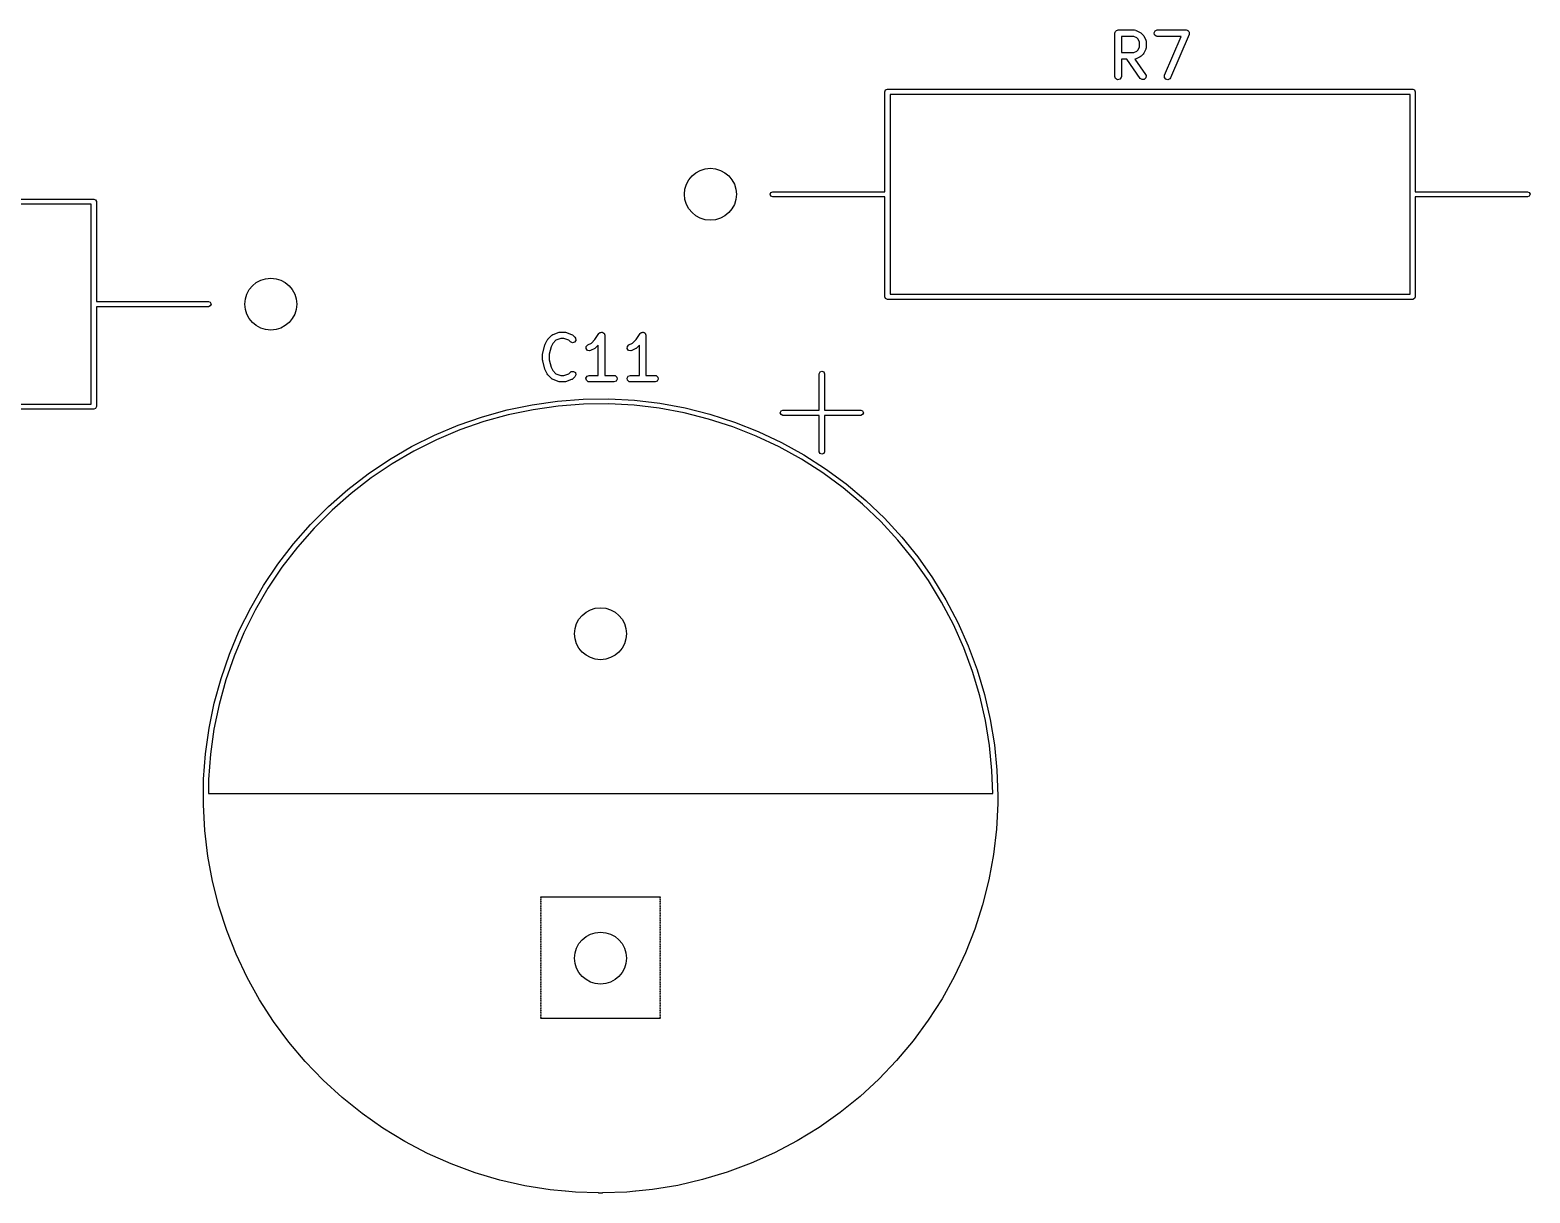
# Model space of a CAD drawing. Extents: x 37 to 259, y -144 to -45.
# Drawn here: x 197.64 to 232.3, y -143.74 to -116.85 of the extents above; entities that cross this region are included whole.
import ezdxf

# ---------------------------------------------------------------- set-up
doc = ezdxf.new("R2010")
doc.units = 0
doc.layers.add('BLACK', color=7, linetype='CONTINUOUS')

msp = doc.modelspace()

# ---------------------------------------------------------------- linework, layer by layer
at = {"layer": 'BLACK', "linetype": 'CONTINUOUS'}
for p, q in [((222.707, -116.927), (222.709, -116.918)), ((222.707, -117.927), (222.707, -116.927)), ((222.708, -116.914), (222.71, -116.911)), ((222.709, -116.918), (222.708, -116.914)), ((222.71, -116.911), (222.711, -116.902)), ((222.711, -116.902), (222.724, -116.887)), ((222.724, -116.887), (222.734, -116.87)), ((222.734, -116.87), (222.74, -116.868)), ((222.74, -116.868), (222.744, -116.862)), ((222.744, -116.862), (222.764, -116.859)), ((222.764, -116.859), (222.782, -116.852)), ((222.782, -116.852), (223.163, -116.852)), ((222.857, -117.002), (222.857, -117.376)), ((223.145, -117.002), (222.857, -117.002)), ((223.214, -117.037), (223.145, -117.002)), ((223.163, -116.852), (223.189, -116.857)), ((223.189, -116.857), (223.192, -116.86)), ((223.192, -116.86), (223.196, -116.86)), ((223.196, -116.86), (223.292, -116.908)), ((223.244, -117.067), (223.214, -117.037)), ((223.278, -117.136), (223.244, -117.067)), ((223.278, -117.243), (223.278, -117.136)), ((223.292, -116.908), (223.31, -116.921)), ((223.31, -116.921), (223.311, -116.922)), ((223.311, -116.922), (223.359, -116.97)), ((223.359, -116.97), (223.372, -116.988)), ((223.372, -116.988), (223.373, -116.989)), ((223.373, -116.989), (223.42, -117.084)), ((223.42, -117.084), (223.428, -117.109)), ((223.428, -117.109), (223.427, -117.114)), ((223.427, -117.114), (223.428, -117.118)), ((223.428, -117.118), (223.428, -117.261)), ((223.613, -116.914), (223.638, -116.87)), ((223.622, -116.965), (223.613, -116.914)), ((223.661, -116.998), (223.622, -116.965)), ((223.638, -116.87), (223.687, -116.852)), ((223.687, -117.002), (223.661, -116.998)), ((223.687, -116.852), (224.353, -116.852)), ((224.24, -117.002), (223.687, -117.002)), ((223.856, -117.898), (224.24, -117.002)), ((224.422, -116.957), (223.994, -117.957)), ((224.353, -116.852), (224.379, -116.857)), ((224.379, -116.857), (224.386, -116.863)), ((224.386, -116.863), (224.394, -116.865)), ((224.394, -116.865), (224.405, -116.879)), ((224.405, -116.879), (224.418, -116.89)), ((224.418, -116.89), (224.42, -116.899)), ((224.42, -116.899), (224.425, -116.906)), ((224.423, -116.948), (224.422, -116.957)), ((224.427, -116.94), (224.423, -116.948)), ((224.425, -116.906), (224.424, -116.923)), ((224.424, -116.923), (224.427, -116.94)), ((222.857, -117.376), (223.145, -117.376)), ((223.145, -117.376), (223.214, -117.342)), ((223.292, -117.471), (223.196, -117.518)), ((223.214, -117.342), (223.244, -117.312)), ((223.244, -117.312), (223.278, -117.243)), ((223.293, -117.469), (223.292, -117.471)), ((223.311, -117.457), (223.293, -117.469)), ((223.359, -117.409), (223.311, -117.457)), ((223.373, -117.389), (223.359, -117.408)), ((223.359, -117.408), (223.359, -117.409)), ((223.42, -117.294), (223.373, -117.389)), ((223.421, -117.29), (223.42, -117.294)), ((223.424, -117.286), (223.421, -117.29)), ((223.428, -117.261), (223.424, -117.286)), ((222.981, -117.526), (222.857, -117.526)), ((222.857, -117.526), (222.857, -117.927)), ((223.292, -117.97), (222.981, -117.526)), ((223.167, -117.525), (223.164, -117.526)), ((223.164, -117.526), (223.415, -117.884)), ((223.171, -117.526), (223.167, -117.525)), ((223.196, -117.518), (223.171, -117.526)), ((222.724, -117.976), (222.707, -117.927)), ((222.769, -118.001), (222.724, -117.976)), ((222.819, -117.992), (222.769, -118.001)), ((222.852, -117.953), (222.819, -117.992)), ((222.857, -117.927), (222.852, -117.953)), ((223.334, -118), (223.292, -117.97)), ((223.385, -117.995), (223.334, -118)), ((223.421, -117.959), (223.385, -117.995)), ((223.415, -117.884), (223.426, -117.908)), ((223.426, -117.908), (223.421, -117.959)), ((223.853, -117.949), (223.856, -117.898)), ((223.884, -117.99), (223.853, -117.949)), ((223.934, -118.002), (223.884, -117.99)), ((223.979, -117.979), (223.934, -118.002)), ((223.994, -117.957), (223.979, -117.979)), ((217.39, -118.28), (217.408, -118.238)), ((217.39, -120.59), (217.39, -118.28)), ((217.408, -118.238), (217.45, -118.22)), ((217.45, -118.22), (229.59, -118.22)), ((217.51, -118.34), (217.51, -122.96)), ((229.53, -118.34), (217.51, -118.34)), ((229.53, -122.96), (229.53, -118.34)), ((229.59, -118.22), (229.632, -118.238)), ((229.632, -118.238), (229.65, -118.28)), ((229.65, -118.28), (229.65, -120.59)), ((214.74, -120.65), (214.758, -120.608)), ((214.758, -120.608), (214.8, -120.59)), ((214.8, -120.59), (217.39, -120.59)), ((229.65, -120.59), (232.24, -120.59)), ((232.24, -120.59), (232.282, -120.608)), ((232.282, -120.608), (232.3, -120.65)), ((186.97, -120.76), (199.11, -120.76)), ((199.05, -120.88), (187.03, -120.88)), ((199.05, -125.5), (199.05, -120.88)), ((199.11, -120.76), (199.152, -120.778)), ((199.152, -120.778), (199.17, -120.82)), ((199.17, -120.82), (199.17, -123.13)), ((214.758, -120.692), (214.74, -120.65)), ((214.8, -120.71), (214.758, -120.692)), ((217.39, -120.71), (214.8, -120.71)), ((217.39, -123.02), (217.39, -120.71)), ((232.24, -120.71), (229.65, -120.71)), ((229.65, -120.71), (229.65, -123.02)), ((232.282, -120.692), (232.24, -120.71)), ((232.3, -120.65), (232.282, -120.692)), ((217.408, -123.062), (217.39, -123.02)), ((217.51, -122.96), (229.53, -122.96)), ((229.65, -123.02), (229.632, -123.062)), ((199.17, -123.13), (201.76, -123.13)), ((201.76, -123.25), (199.17, -123.25)), ((199.17, -123.25), (199.17, -125.56)), ((201.76, -123.13), (201.802, -123.148)), ((201.802, -123.232), (201.76, -123.25)), ((201.802, -123.148), (201.82, -123.19)), ((201.82, -123.19), (201.802, -123.232)), ((217.45, -123.08), (217.408, -123.062)), ((229.59, -123.08), (217.45, -123.08)), ((229.632, -123.062), (229.59, -123.08)), ((209.539, -124.117), (209.586, -124.022)), ((209.586, -124.022), (209.6, -124.004)), ((209.6, -124.002), (209.696, -123.907)), ((209.6, -124.004), (209.6, -124.002)), ((209.696, -123.907), (209.717, -123.892)), ((209.789, -124.026), (209.715, -124.1)), ((209.717, -123.892), (209.721, -123.892)), ((209.721, -123.892), (209.725, -123.889)), ((209.725, -123.889), (209.868, -123.841)), ((209.904, -123.987), (209.789, -124.026)), ((209.868, -123.841), (209.89, -123.838)), ((209.89, -123.838), (209.891, -123.837)), ((209.891, -123.837), (209.987, -123.837)), ((209.974, -123.987), (209.904, -123.987)), ((210.089, -124.026), (209.974, -123.987)), ((209.987, -123.837), (210.009, -123.841)), ((210.009, -123.841), (210.01, -123.841)), ((210.01, -123.841), (210.153, -123.889)), ((210.124, -124.061), (210.089, -124.026)), ((210.171, -124.082), (210.124, -124.061)), ((210.153, -123.889), (210.176, -123.901)), ((210.22, -124.069), (210.171, -124.082)), ((210.176, -123.901), (210.178, -123.905)), ((210.178, -123.905), (210.183, -123.907)), ((210.183, -123.907), (210.23, -123.955)), ((210.25, -124.027), (210.22, -124.069)), ((210.23, -123.955), (210.245, -123.976)), ((210.245, -123.976), (210.25, -124.027)), ((210.525, -124.131), (210.609, -124.089)), ((210.609, -124.089), (210.69, -124.007)), ((210.69, -124.007), (210.781, -123.871)), ((210.781, -123.871), (210.799, -123.852)), ((210.799, -123.852), (210.804, -123.851)), ((210.804, -123.851), (210.806, -123.847)), ((210.806, -123.847), (210.828, -123.844)), ((210.828, -123.844), (210.849, -123.838)), ((210.849, -123.838), (210.853, -123.839)), ((210.853, -123.839), (210.857, -123.839)), ((210.857, -123.839), (210.876, -123.849)), ((210.876, -123.849), (210.896, -123.858)), ((210.896, -123.858), (210.898, -123.862)), ((210.898, -123.862), (210.901, -123.864)), ((210.901, -123.864), (210.909, -123.885)), ((210.909, -123.885), (210.918, -123.904)), ((210.918, -123.904), (210.917, -123.908)), ((210.917, -123.908), (210.919, -123.912)), ((210.919, -123.912), (210.919, -124.837)), ((211.477, -124.131), (211.561, -124.089)), ((211.561, -124.089), (211.643, -124.007)), ((211.643, -124.007), (211.734, -123.871)), ((211.734, -123.871), (211.752, -123.852)), ((211.752, -123.852), (211.756, -123.851)), ((211.756, -123.851), (211.759, -123.847)), ((211.759, -123.847), (211.78, -123.844)), ((211.78, -123.844), (211.801, -123.838)), ((211.801, -123.838), (211.805, -123.839)), ((211.805, -123.839), (211.809, -123.839)), ((211.809, -123.839), (211.828, -123.849)), ((211.828, -123.849), (211.848, -123.858)), ((211.848, -123.858), (211.85, -123.862)), ((211.85, -123.862), (211.854, -123.864)), ((211.854, -123.864), (211.861, -123.885)), ((211.861, -123.885), (211.871, -123.904)), ((211.871, -123.904), (211.87, -123.908)), ((211.87, -123.908), (211.871, -123.912)), ((211.871, -123.912), (211.871, -124.837)), ((209.483, -124.341), (209.486, -124.326)), ((209.483, -124.484), (209.483, -124.341)), ((209.485, -124.323), (209.533, -124.132)), ((209.486, -124.326), (209.485, -124.323)), ((209.533, -124.132), (209.538, -124.12)), ((209.538, -124.12), (209.539, -124.117)), ((209.676, -124.177), (209.633, -124.35)), ((209.633, -124.35), (209.633, -124.475)), ((209.715, -124.1), (209.676, -124.177)), ((210.486, -124.219), (210.489, -124.168)), ((210.517, -124.261), (210.486, -124.219)), ((210.489, -124.168), (210.525, -124.131)), ((210.567, -124.273), (210.517, -124.261)), ((210.592, -124.265), (210.567, -124.273)), ((210.687, -124.218), (210.592, -124.265)), ((210.688, -124.216), (210.687, -124.218)), ((210.706, -124.204), (210.688, -124.216)), ((210.769, -124.141), (210.706, -124.204)), ((210.769, -124.837), (210.769, -124.141)), ((211.439, -124.219), (211.442, -124.168)), ((211.469, -124.261), (211.439, -124.219)), ((211.442, -124.168), (211.477, -124.131)), ((211.519, -124.273), (211.469, -124.261)), ((211.544, -124.265), (211.519, -124.273)), ((211.639, -124.218), (211.544, -124.265)), ((211.64, -124.216), (211.639, -124.218)), ((211.659, -124.204), (211.64, -124.216)), ((211.721, -124.141), (211.659, -124.204)), ((211.721, -124.837), (211.721, -124.141)), ((209.484, -124.487), (209.483, -124.484)), ((209.485, -124.502), (209.484, -124.487)), ((209.533, -124.692), (209.485, -124.502)), ((209.535, -124.695), (209.533, -124.692)), ((209.539, -124.708), (209.535, -124.695)), ((209.586, -124.803), (209.539, -124.708)), ((209.633, -124.475), (209.676, -124.648)), ((209.676, -124.648), (209.715, -124.725)), ((209.715, -124.725), (209.789, -124.799)), ((210.089, -124.799), (210.124, -124.764)), ((210.124, -124.764), (210.145, -124.749)), ((210.145, -124.749), (210.197, -124.745)), ((210.197, -124.745), (210.239, -124.774)), ((210.239, -124.774), (210.252, -124.824)), ((215.875, -124.801), (215.893, -124.758)), ((215.893, -124.758), (215.935, -124.741)), ((215.935, -124.741), (215.977, -124.758)), ((215.977, -124.758), (215.995, -124.801)), ((209.587, -124.804), (209.586, -124.803)), ((209.6, -124.823), (209.587, -124.804)), ((209.696, -124.918), (209.6, -124.823)), ((209.7, -124.92), (209.696, -124.918)), ((209.702, -124.924), (209.7, -124.92)), ((209.725, -124.936), (209.702, -124.924)), ((209.868, -124.984), (209.725, -124.936)), ((209.789, -124.799), (209.904, -124.837)), ((209.869, -124.983), (209.868, -124.984)), ((209.891, -124.987), (209.869, -124.983)), ((209.987, -124.987), (209.891, -124.987)), ((209.904, -124.837), (209.974, -124.837)), ((209.974, -124.837), (210.089, -124.799)), ((209.988, -124.987), (209.987, -124.987)), ((210.01, -124.984), (209.988, -124.987)), ((210.153, -124.936), (210.01, -124.984)), ((210.157, -124.933), (210.153, -124.936)), ((210.161, -124.933), (210.157, -124.933)), ((210.183, -124.918), (210.161, -124.933)), ((210.23, -124.87), (210.183, -124.918)), ((210.252, -124.824), (210.23, -124.87)), ((210.484, -124.899), (210.51, -124.855)), ((210.493, -124.95), (210.484, -124.899)), ((210.532, -124.983), (210.493, -124.95)), ((210.51, -124.855), (210.558, -124.837)), ((210.558, -124.987), (210.532, -124.983)), ((210.558, -124.837), (210.769, -124.837)), ((211.13, -124.987), (210.558, -124.987)), ((210.919, -124.837), (211.13, -124.837)), ((211.13, -124.837), (211.155, -124.842)), ((211.178, -124.97), (211.13, -124.987)), ((211.155, -124.842), (211.194, -124.875)), ((211.203, -124.925), (211.178, -124.97)), ((211.194, -124.875), (211.203, -124.925)), ((211.437, -124.899), (211.462, -124.855)), ((211.446, -124.95), (211.437, -124.899)), ((211.485, -124.983), (211.446, -124.95)), ((211.462, -124.855), (211.51, -124.837)), ((211.51, -124.987), (211.485, -124.983)), ((211.51, -124.837), (211.721, -124.837)), ((212.082, -124.987), (211.51, -124.987)), ((211.871, -124.837), (212.082, -124.837)), ((212.082, -124.837), (212.108, -124.842)), ((212.13, -124.97), (212.082, -124.987)), ((212.108, -124.842), (212.147, -124.875)), ((212.156, -124.925), (212.13, -124.97)), ((212.147, -124.875), (212.156, -124.925)), ((215.875, -125.641), (215.875, -124.801)), ((215.995, -124.801), (215.995, -125.641)), ((209.242, -125.517), (209.829, -125.434)), ((209.829, -125.434), (210.42, -125.389)), ((210.42, -125.389), (211.012, -125.382)), ((211.012, -125.382), (211.604, -125.414)), ((211.604, -125.414), (212.193, -125.483)), ((212.193, -125.483), (212.776, -125.591)), ((199.11, -125.62), (186.97, -125.62)), ((187.03, -125.5), (199.05, -125.5)), ((199.152, -125.602), (199.11, -125.62)), ((199.17, -125.56), (199.152, -125.602)), ((207.53, -125.99), (208.09, -125.795)), ((208.09, -125.795), (208.661, -125.637)), ((208.688, -125.749), (208.124, -125.905)), ((208.661, -125.637), (209.242, -125.517)), ((209.261, -125.63), (208.688, -125.749)), ((209.841, -125.548), (209.261, -125.63)), ((210.425, -125.504), (209.841, -125.548)), ((211.01, -125.497), (210.425, -125.504)), ((211.594, -125.528), (211.01, -125.497)), ((212.176, -125.597), (211.594, -125.528)), ((212.751, -125.703), (212.176, -125.597)), ((213.319, -125.846), (212.751, -125.703)), ((212.776, -125.591), (213.35, -125.736)), ((213.35, -125.736), (213.915, -125.917)), ((214.975, -125.701), (214.993, -125.658)), ((214.993, -125.743), (214.975, -125.701)), ((214.993, -125.658), (215.035, -125.641)), ((215.035, -125.761), (214.993, -125.743)), ((215.035, -125.641), (215.875, -125.641)), ((215.875, -125.761), (215.035, -125.761)), ((215.875, -126.601), (215.875, -125.761)), ((215.995, -125.641), (216.835, -125.641)), ((216.835, -125.761), (215.995, -125.761)), ((215.995, -125.761), (215.995, -126.601)), ((216.835, -125.641), (216.877, -125.658)), ((216.877, -125.743), (216.835, -125.761)), ((216.877, -125.658), (216.895, -125.701)), ((216.895, -125.701), (216.877, -125.743)), ((206.984, -126.22), (207.53, -125.99)), ((207.571, -126.097), (207.032, -126.325)), ((208.124, -125.905), (207.571, -126.097)), ((213.876, -126.026), (213.319, -125.846)), ((214.42, -126.241), (213.876, -126.026)), ((213.915, -125.917), (214.466, -126.135)), ((214.466, -126.135), (215.002, -126.388)), ((205.942, -126.783), (206.454, -126.485)), ((206.454, -126.485), (206.984, -126.22)), ((207.032, -126.325), (206.509, -126.586)), ((214.949, -126.49), (214.42, -126.241)), ((215.462, -126.774), (214.949, -126.49)), ((215.002, -126.388), (215.521, -126.675)), ((205.45, -127.114), (205.942, -126.783)), ((206.509, -126.586), (206.003, -126.881)), ((215.954, -127.089), (215.462, -126.774)), ((215.521, -126.675), (216.02, -126.995)), ((215.893, -126.643), (215.875, -126.601)), ((215.935, -126.661), (215.893, -126.643)), ((215.977, -126.643), (215.935, -126.661)), ((215.995, -126.601), (215.977, -126.643)), ((204.981, -127.476), (205.45, -127.114)), ((205.517, -127.208), (205.054, -127.565)), ((206.003, -126.881), (205.517, -127.208)), ((216.426, -127.436), (215.954, -127.089)), ((216.02, -126.995), (216.497, -127.346)), ((204.536, -127.868), (204.981, -127.476)), ((205.054, -127.565), (204.615, -127.952)), ((216.874, -127.813), (216.426, -127.436)), ((216.497, -127.346), (216.951, -127.727)), ((204.117, -128.288), (204.536, -127.868)), ((217.297, -128.218), (216.874, -127.813)), ((216.951, -127.727), (217.379, -128.137)), ((204.615, -127.952), (204.201, -128.366)), ((217.692, -128.649), (217.297, -128.218)), ((217.379, -128.137), (217.78, -128.574)), ((203.726, -128.733), (204.117, -128.288)), ((204.201, -128.366), (203.815, -128.806)), ((217.78, -128.574), (218.151, -129.035)), ((203.365, -129.203), (203.726, -128.733)), ((203.815, -128.806), (203.459, -129.27)), ((218.06, -129.105), (217.692, -128.649)), ((203.035, -129.695), (203.365, -129.203)), ((203.459, -129.27), (203.133, -129.756)), ((218.396, -129.583), (218.06, -129.105)), ((218.151, -129.035), (218.493, -129.52)), ((218.702, -130.082), (218.396, -129.583)), ((218.493, -129.52), (218.802, -130.026)), ((202.737, -130.208), (203.035, -129.695)), ((203.133, -129.756), (202.839, -130.262)), ((202.473, -130.739), (202.737, -130.208)), ((202.839, -130.262), (202.578, -130.786)), ((218.974, -130.6), (218.702, -130.082)), ((218.802, -130.026), (219.078, -130.55)), ((219.213, -131.135), (218.974, -130.6)), ((219.078, -130.55), (219.319, -131.091)), ((202.244, -131.285), (202.473, -130.739)), ((202.578, -130.786), (202.352, -131.326)), ((202.051, -131.845), (202.244, -131.285)), ((202.352, -131.326), (202.161, -131.879)), ((219.416, -131.684), (219.213, -131.135)), ((219.319, -131.091), (219.526, -131.647)), ((219.584, -132.244), (219.416, -131.684)), ((219.526, -131.647), (219.695, -132.215)), ((201.894, -132.417), (202.051, -131.845)), ((202.161, -131.879), (202.006, -132.444)), ((201.774, -132.997), (201.894, -132.417)), ((219.715, -132.815), (219.584, -132.244)), ((219.695, -132.215), (219.828, -132.793)), ((202.006, -132.444), (201.887, -133.017)), ((201.692, -133.584), (201.774, -132.997)), ((201.887, -133.017), (201.806, -133.597)), ((219.809, -133.392), (219.715, -132.815)), ((219.828, -132.793), (219.924, -133.378)), ((219.866, -133.975), (219.809, -133.392)), ((219.924, -133.378), (219.981, -133.968)), ((201.648, -134.176), (201.692, -133.584)), ((201.806, -133.597), (201.763, -134.18)), ((219.883, -134.5), (219.866, -133.975)), ((219.981, -133.968), (220, -134.56)), ((201.642, -134.766), (201.648, -134.176)), ((201.763, -134.18), (201.76, -134.5)), ((201.642, -134.768), (201.642, -134.766)), ((201.675, -135.36), (201.642, -134.768)), ((201.76, -134.5), (219.883, -134.5)), ((219.998, -134.736), (219.968, -135.328)), ((220, -134.56), (219.998, -134.736)), ((201.746, -135.949), (201.675, -135.36)), ((219.968, -135.328), (219.899, -135.917)), ((201.854, -136.531), (201.746, -135.949)), ((219.899, -135.917), (219.793, -136.5)), ((202, -137.106), (201.854, -136.531)), ((219.793, -136.5), (219.649, -137.075)), ((209.432, -136.901), (209.44, -136.921)), ((212.208, -136.901), (209.432, -136.901)), ((209.44, -136.921), (209.432, -136.941)), ((212.2, -136.921), (212.208, -136.901)), ((212.208, -136.941), (212.2, -136.921)), ((202.183, -137.67), (202, -137.106)), ((209.432, -136.941), (209.44, -136.961)), ((209.44, -136.961), (209.432, -136.981)), ((209.432, -136.981), (209.44, -137.001)), ((209.44, -137.001), (209.432, -137.021)), ((209.432, -137.021), (209.44, -137.041)), ((209.44, -137.041), (209.432, -137.061)), ((209.432, -137.061), (209.44, -137.081)), ((209.44, -137.081), (209.432, -137.101)), ((209.432, -137.101), (209.44, -137.121)), ((209.44, -137.121), (209.432, -137.141)), ((209.432, -137.141), (209.44, -137.161)), ((209.44, -137.161), (209.432, -137.181)), ((209.432, -137.181), (209.44, -137.201)), ((209.44, -137.201), (209.432, -137.221)), ((209.432, -137.221), (209.44, -137.241)), ((209.44, -137.241), (209.432, -137.261)), ((209.432, -137.261), (209.44, -137.281)), ((212.2, -136.961), (212.208, -136.941)), ((212.208, -136.981), (212.2, -136.961)), ((212.2, -137.001), (212.208, -136.981)), ((212.208, -137.021), (212.2, -137.001)), ((212.2, -137.041), (212.208, -137.021)), ((212.208, -137.061), (212.2, -137.041)), ((212.2, -137.081), (212.208, -137.061)), ((212.208, -137.101), (212.2, -137.081)), ((212.2, -137.121), (212.208, -137.101)), ((212.208, -137.141), (212.2, -137.121)), ((212.2, -137.161), (212.208, -137.141)), ((212.208, -137.181), (212.2, -137.161)), ((212.2, -137.201), (212.208, -137.181)), ((212.208, -137.221), (212.2, -137.201)), ((212.2, -137.241), (212.208, -137.221)), ((212.208, -137.261), (212.2, -137.241)), ((212.2, -137.281), (212.208, -137.261)), ((219.649, -137.075), (219.468, -137.639)), ((209.44, -137.281), (209.432, -137.301)), ((209.432, -137.301), (209.44, -137.321)), ((209.44, -137.321), (209.432, -137.341)), ((209.432, -137.341), (209.44, -137.361)), ((209.44, -137.361), (209.432, -137.381)), ((209.432, -137.381), (209.44, -137.401)), ((209.44, -137.401), (209.432, -137.421)), ((209.432, -137.421), (209.44, -137.441)), ((209.44, -137.441), (209.432, -137.461)), ((209.432, -137.461), (209.44, -137.481)), ((209.44, -137.481), (209.432, -137.501)), ((209.432, -137.501), (209.44, -137.521)), ((209.44, -137.521), (209.432, -137.541)), ((209.432, -137.541), (209.44, -137.561)), ((209.44, -137.561), (209.432, -137.581)), ((209.432, -137.581), (209.44, -137.601)), ((209.44, -137.601), (209.432, -137.621)), ((212.208, -137.301), (212.2, -137.281)), ((212.2, -137.321), (212.208, -137.301)), ((212.208, -137.341), (212.2, -137.321)), ((212.2, -137.361), (212.208, -137.341)), ((212.208, -137.381), (212.2, -137.361)), ((212.2, -137.401), (212.208, -137.381)), ((212.208, -137.421), (212.2, -137.401)), ((212.2, -137.441), (212.208, -137.421)), ((212.208, -137.461), (212.2, -137.441)), ((212.2, -137.481), (212.208, -137.461)), ((212.208, -137.501), (212.2, -137.481)), ((212.2, -137.521), (212.208, -137.501)), ((212.208, -137.541), (212.2, -137.521)), ((212.2, -137.561), (212.208, -137.541)), ((212.208, -137.581), (212.2, -137.561)), ((212.2, -137.601), (212.208, -137.581)), ((212.208, -137.621), (212.2, -137.601)), ((202.401, -138.221), (202.183, -137.67)), ((209.432, -137.621), (209.44, -137.641)), ((209.44, -137.641), (209.432, -137.661)), ((209.432, -137.661), (209.44, -137.681)), ((209.44, -137.681), (209.432, -137.701)), ((209.432, -137.701), (209.44, -137.721)), ((209.44, -137.721), (209.432, -137.741)), ((209.432, -137.741), (209.44, -137.761)), ((209.44, -137.761), (209.432, -137.781)), ((209.432, -137.781), (209.44, -137.801)), ((209.44, -137.801), (209.432, -137.821)), ((209.432, -137.821), (209.44, -137.841)), ((209.44, -137.841), (209.432, -137.861)), ((209.432, -137.861), (209.44, -137.881)), ((209.44, -137.881), (209.432, -137.901)), ((209.432, -137.901), (209.44, -137.921)), ((209.44, -137.921), (209.432, -137.941)), ((209.432, -137.941), (209.44, -137.961)), ((209.44, -137.961), (209.432, -137.981)), ((212.2, -137.641), (212.208, -137.621)), ((212.208, -137.661), (212.2, -137.641)), ((212.2, -137.681), (212.208, -137.661)), ((212.208, -137.701), (212.2, -137.681)), ((212.2, -137.721), (212.208, -137.701)), ((212.208, -137.741), (212.2, -137.721)), ((212.2, -137.761), (212.208, -137.741)), ((212.208, -137.781), (212.2, -137.761)), ((212.2, -137.801), (212.208, -137.781)), ((212.208, -137.821), (212.2, -137.801)), ((212.2, -137.841), (212.208, -137.821)), ((212.208, -137.861), (212.2, -137.841)), ((212.2, -137.881), (212.208, -137.861)), ((212.208, -137.901), (212.2, -137.881)), ((212.2, -137.921), (212.208, -137.901)), ((212.208, -137.941), (212.2, -137.921)), ((212.2, -137.961), (212.208, -137.941)), ((212.208, -137.981), (212.2, -137.961)), ((219.468, -137.639), (219.251, -138.191)), ((202.655, -138.756), (202.401, -138.221)), ((209.432, -137.981), (209.44, -138.001)), ((209.44, -138.001), (209.432, -138.021)), ((209.432, -138.021), (209.44, -138.041)), ((209.44, -138.041), (209.432, -138.061)), ((209.432, -138.061), (209.44, -138.081)), ((209.44, -138.081), (209.432, -138.101)), ((209.432, -138.101), (209.44, -138.121)), ((209.44, -138.121), (209.432, -138.141)), ((209.432, -138.141), (209.44, -138.161)), ((209.44, -138.161), (209.432, -138.181)), ((209.432, -138.181), (209.44, -138.201)), ((209.44, -138.201), (209.432, -138.221)), ((209.432, -138.221), (209.44, -138.241)), ((209.44, -138.241), (209.432, -138.261)), ((209.432, -138.261), (209.44, -138.281)), ((209.44, -138.281), (209.432, -138.301)), ((209.432, -138.301), (209.44, -138.321)), ((212.2, -138.001), (212.208, -137.981)), ((212.208, -138.021), (212.2, -138.001)), ((212.2, -138.041), (212.208, -138.021)), ((212.208, -138.061), (212.2, -138.041)), ((212.2, -138.081), (212.208, -138.061)), ((212.208, -138.101), (212.2, -138.081)), ((212.2, -138.121), (212.208, -138.101)), ((212.208, -138.141), (212.2, -138.121)), ((212.2, -138.161), (212.208, -138.141)), ((212.208, -138.181), (212.2, -138.161)), ((212.2, -138.201), (212.208, -138.181)), ((212.208, -138.221), (212.2, -138.201)), ((212.2, -138.241), (212.208, -138.221)), ((212.208, -138.261), (212.2, -138.241)), ((212.2, -138.281), (212.208, -138.261)), ((212.208, -138.301), (212.2, -138.281)), ((212.2, -138.321), (212.208, -138.301)), ((219.251, -138.191), (218.999, -138.728)), ((209.44, -138.321), (209.432, -138.341)), ((209.432, -138.341), (209.44, -138.361)), ((209.44, -138.361), (209.432, -138.381)), ((209.432, -138.381), (209.44, -138.401)), ((209.44, -138.401), (209.432, -138.421)), ((209.432, -138.421), (209.44, -138.441)), ((209.44, -138.441), (209.432, -138.461)), ((209.432, -138.461), (209.44, -138.481)), ((209.44, -138.481), (209.432, -138.501)), ((209.432, -138.501), (209.44, -138.521)), ((209.44, -138.521), (209.432, -138.541)), ((209.432, -138.541), (209.44, -138.561)), ((209.44, -138.561), (209.432, -138.581)), ((209.432, -138.581), (209.44, -138.601)), ((209.44, -138.601), (209.432, -138.621)), ((209.432, -138.621), (209.44, -138.641)), ((209.44, -138.641), (209.432, -138.661)), ((212.208, -138.341), (212.2, -138.321)), ((212.2, -138.361), (212.208, -138.341)), ((212.208, -138.381), (212.2, -138.361)), ((212.2, -138.401), (212.208, -138.381)), ((212.208, -138.421), (212.2, -138.401)), ((212.2, -138.441), (212.208, -138.421)), ((212.208, -138.461), (212.2, -138.441)), ((212.2, -138.481), (212.208, -138.461)), ((212.208, -138.501), (212.2, -138.481)), ((212.2, -138.521), (212.208, -138.501)), ((212.208, -138.541), (212.2, -138.521)), ((212.2, -138.561), (212.208, -138.541)), ((212.208, -138.581), (212.2, -138.561)), ((212.2, -138.601), (212.208, -138.581)), ((212.208, -138.621), (212.2, -138.601)), ((212.2, -138.641), (212.208, -138.621)), ((212.208, -138.661), (212.2, -138.641)), ((202.943, -139.274), (202.655, -138.756)), ((209.432, -138.661), (209.44, -138.681)), ((209.44, -138.681), (209.432, -138.701)), ((209.432, -138.701), (209.44, -138.721)), ((209.44, -138.721), (209.432, -138.741)), ((209.432, -138.741), (209.44, -138.761)), ((209.44, -138.761), (209.432, -138.781)), ((209.432, -138.781), (209.44, -138.801)), ((209.44, -138.801), (209.432, -138.821)), ((209.432, -138.821), (209.44, -138.841)), ((209.44, -138.841), (209.432, -138.861)), ((209.432, -138.861), (209.44, -138.881)), ((209.44, -138.881), (209.432, -138.901)), ((209.432, -138.901), (209.44, -138.921)), ((209.44, -138.921), (209.432, -138.941)), ((209.432, -138.941), (209.44, -138.961)), ((209.44, -138.961), (209.432, -138.981)), ((209.432, -138.981), (209.44, -139.001)), ((209.44, -139.001), (209.432, -139.021)), ((212.2, -138.681), (212.208, -138.661)), ((212.208, -138.701), (212.2, -138.681)), ((212.2, -138.721), (212.208, -138.701)), ((212.208, -138.741), (212.2, -138.721)), ((212.2, -138.761), (212.208, -138.741)), ((212.208, -138.781), (212.2, -138.761)), ((212.2, -138.801), (212.208, -138.781)), ((212.208, -138.821), (212.2, -138.801)), ((212.2, -138.841), (212.208, -138.821)), ((212.208, -138.861), (212.2, -138.841)), ((212.2, -138.881), (212.208, -138.861)), ((212.208, -138.901), (212.2, -138.881)), ((212.2, -138.921), (212.208, -138.901)), ((212.208, -138.941), (212.2, -138.921)), ((212.2, -138.961), (212.208, -138.941)), ((212.208, -138.981), (212.2, -138.961)), ((212.2, -139.001), (212.208, -138.981)), ((212.208, -139.021), (212.2, -139.001)), ((218.999, -138.728), (218.713, -139.247)), ((203.264, -139.773), (202.943, -139.274)), ((209.432, -139.021), (209.44, -139.041)), ((209.44, -139.041), (209.432, -139.061)), ((209.432, -139.061), (209.44, -139.081)), ((209.44, -139.081), (209.432, -139.101)), ((209.432, -139.101), (209.44, -139.121)), ((209.44, -139.121), (209.432, -139.141)), ((209.432, -139.141), (209.44, -139.161)), ((209.44, -139.161), (209.432, -139.181)), ((209.432, -139.181), (209.44, -139.201)), ((209.44, -139.201), (209.432, -139.221)), ((209.432, -139.221), (209.44, -139.241)), ((209.44, -139.241), (209.432, -139.261)), ((209.432, -139.261), (209.44, -139.281)), ((209.44, -139.281), (209.432, -139.301)), ((209.432, -139.301), (209.44, -139.321)), ((209.44, -139.321), (209.432, -139.341)), ((209.432, -139.341), (209.44, -139.361)), ((212.2, -139.041), (212.208, -139.021)), ((212.208, -139.061), (212.2, -139.041)), ((212.2, -139.081), (212.208, -139.061)), ((212.208, -139.101), (212.2, -139.081)), ((212.2, -139.121), (212.208, -139.101)), ((212.208, -139.141), (212.2, -139.121)), ((212.2, -139.161), (212.208, -139.141)), ((212.208, -139.181), (212.2, -139.161)), ((212.2, -139.201), (212.208, -139.181)), ((212.208, -139.221), (212.2, -139.201)), ((212.2, -139.241), (212.208, -139.221)), ((212.208, -139.261), (212.2, -139.241)), ((212.2, -139.281), (212.208, -139.261)), ((212.208, -139.301), (212.2, -139.281)), ((212.2, -139.321), (212.208, -139.301)), ((212.208, -139.341), (212.2, -139.321)), ((212.2, -139.361), (212.208, -139.341)), ((218.713, -139.247), (218.395, -139.746)), ((209.44, -139.361), (209.432, -139.381)), ((209.432, -139.381), (209.44, -139.401)), ((209.44, -139.401), (209.432, -139.421)), ((209.432, -139.421), (209.44, -139.441)), ((209.44, -139.441), (209.432, -139.461)), ((209.432, -139.461), (209.44, -139.481)), ((209.44, -139.481), (209.432, -139.501)), ((209.432, -139.501), (209.44, -139.521)), ((209.44, -139.521), (209.432, -139.541)), ((209.432, -139.541), (209.44, -139.561)), ((209.44, -139.561), (209.432, -139.581)), ((209.432, -139.581), (209.44, -139.601)), ((209.44, -139.601), (209.432, -139.621)), ((209.432, -139.621), (209.44, -139.641)), ((209.44, -139.641), (209.432, -139.661)), ((209.432, -139.661), (209.44, -139.681)), ((209.44, -139.681), (209.432, -139.701)), ((212.208, -139.381), (212.2, -139.361)), ((212.2, -139.401), (212.208, -139.381)), ((212.208, -139.421), (212.2, -139.401)), ((212.2, -139.441), (212.208, -139.421)), ((212.208, -139.461), (212.2, -139.441)), ((212.2, -139.481), (212.208, -139.461)), ((212.208, -139.501), (212.2, -139.481)), ((212.2, -139.521), (212.208, -139.501)), ((212.208, -139.541), (212.2, -139.521)), ((212.2, -139.561), (212.208, -139.541)), ((212.208, -139.581), (212.2, -139.561)), ((212.2, -139.601), (212.208, -139.581)), ((212.208, -139.621), (212.2, -139.601)), ((212.2, -139.641), (212.208, -139.621)), ((212.208, -139.661), (212.2, -139.641)), ((212.2, -139.681), (212.208, -139.661)), ((212.208, -139.701), (212.2, -139.681)), ((203.616, -140.25), (203.264, -139.773)), ((209.432, -139.701), (212.208, -139.701)), ((218.395, -139.746), (218.044, -140.224)), ((203.998, -140.703), (203.616, -140.25)), ((218.044, -140.224), (217.663, -140.679)), ((204.409, -141.13), (203.998, -140.703)), ((217.663, -140.679), (217.254, -141.108)), ((204.846, -141.53), (204.409, -141.13)), ((217.254, -141.108), (216.818, -141.509)), ((205.308, -141.901), (204.846, -141.53)), ((216.818, -141.509), (216.357, -141.882)), ((205.793, -142.241), (205.308, -141.901)), ((216.357, -141.882), (215.873, -142.224)), ((206.3, -142.55), (205.793, -142.241)), ((215.873, -142.224), (215.368, -142.534)), ((206.825, -142.825), (206.3, -142.55)), ((214.844, -142.811), (214.303, -143.053)), ((215.368, -142.534), (214.844, -142.811)), ((207.366, -143.066), (206.825, -142.825)), ((207.922, -143.271), (207.366, -143.066)), ((214.303, -143.053), (213.748, -143.261)), ((208.491, -143.44), (207.922, -143.271)), ((209.068, -143.571), (208.491, -143.44)), ((213.18, -143.431), (212.603, -143.565)), ((213.748, -143.261), (213.18, -143.431)), ((209.654, -143.666), (209.068, -143.571)), ((210.004, -143.699), (209.654, -143.666)), ((210.006, -143.7), (210.004, -143.699)), ((210.014, -143.7), (210.006, -143.7)), ((210.244, -143.722), (210.014, -143.7)), ((210.776, -143.738), (210.244, -143.722)), ((210.78, -143.74), (210.776, -143.738)), ((210.86, -143.74), (210.78, -143.74)), ((210.862, -143.739), (210.86, -143.74)), ((211.428, -143.72), (210.862, -143.739)), ((211.629, -143.7), (211.428, -143.72)), ((211.634, -143.7), (211.629, -143.7)), ((211.636, -143.699), (211.634, -143.7)), ((212.018, -143.661), (211.636, -143.699)), ((212.603, -143.565), (212.018, -143.661))]:
    msp.add_line(p, q, dxfattribs=at)
at = {"layer": 'BLACK'}
for centre in [(213.36, -120.65), (203.2, -123.19), (210.82, -130.81), (210.82, -138.31)]:
    msp.add_circle(centre, 0.6, dxfattribs=at)

doc.saveas('drawing.dxf')
